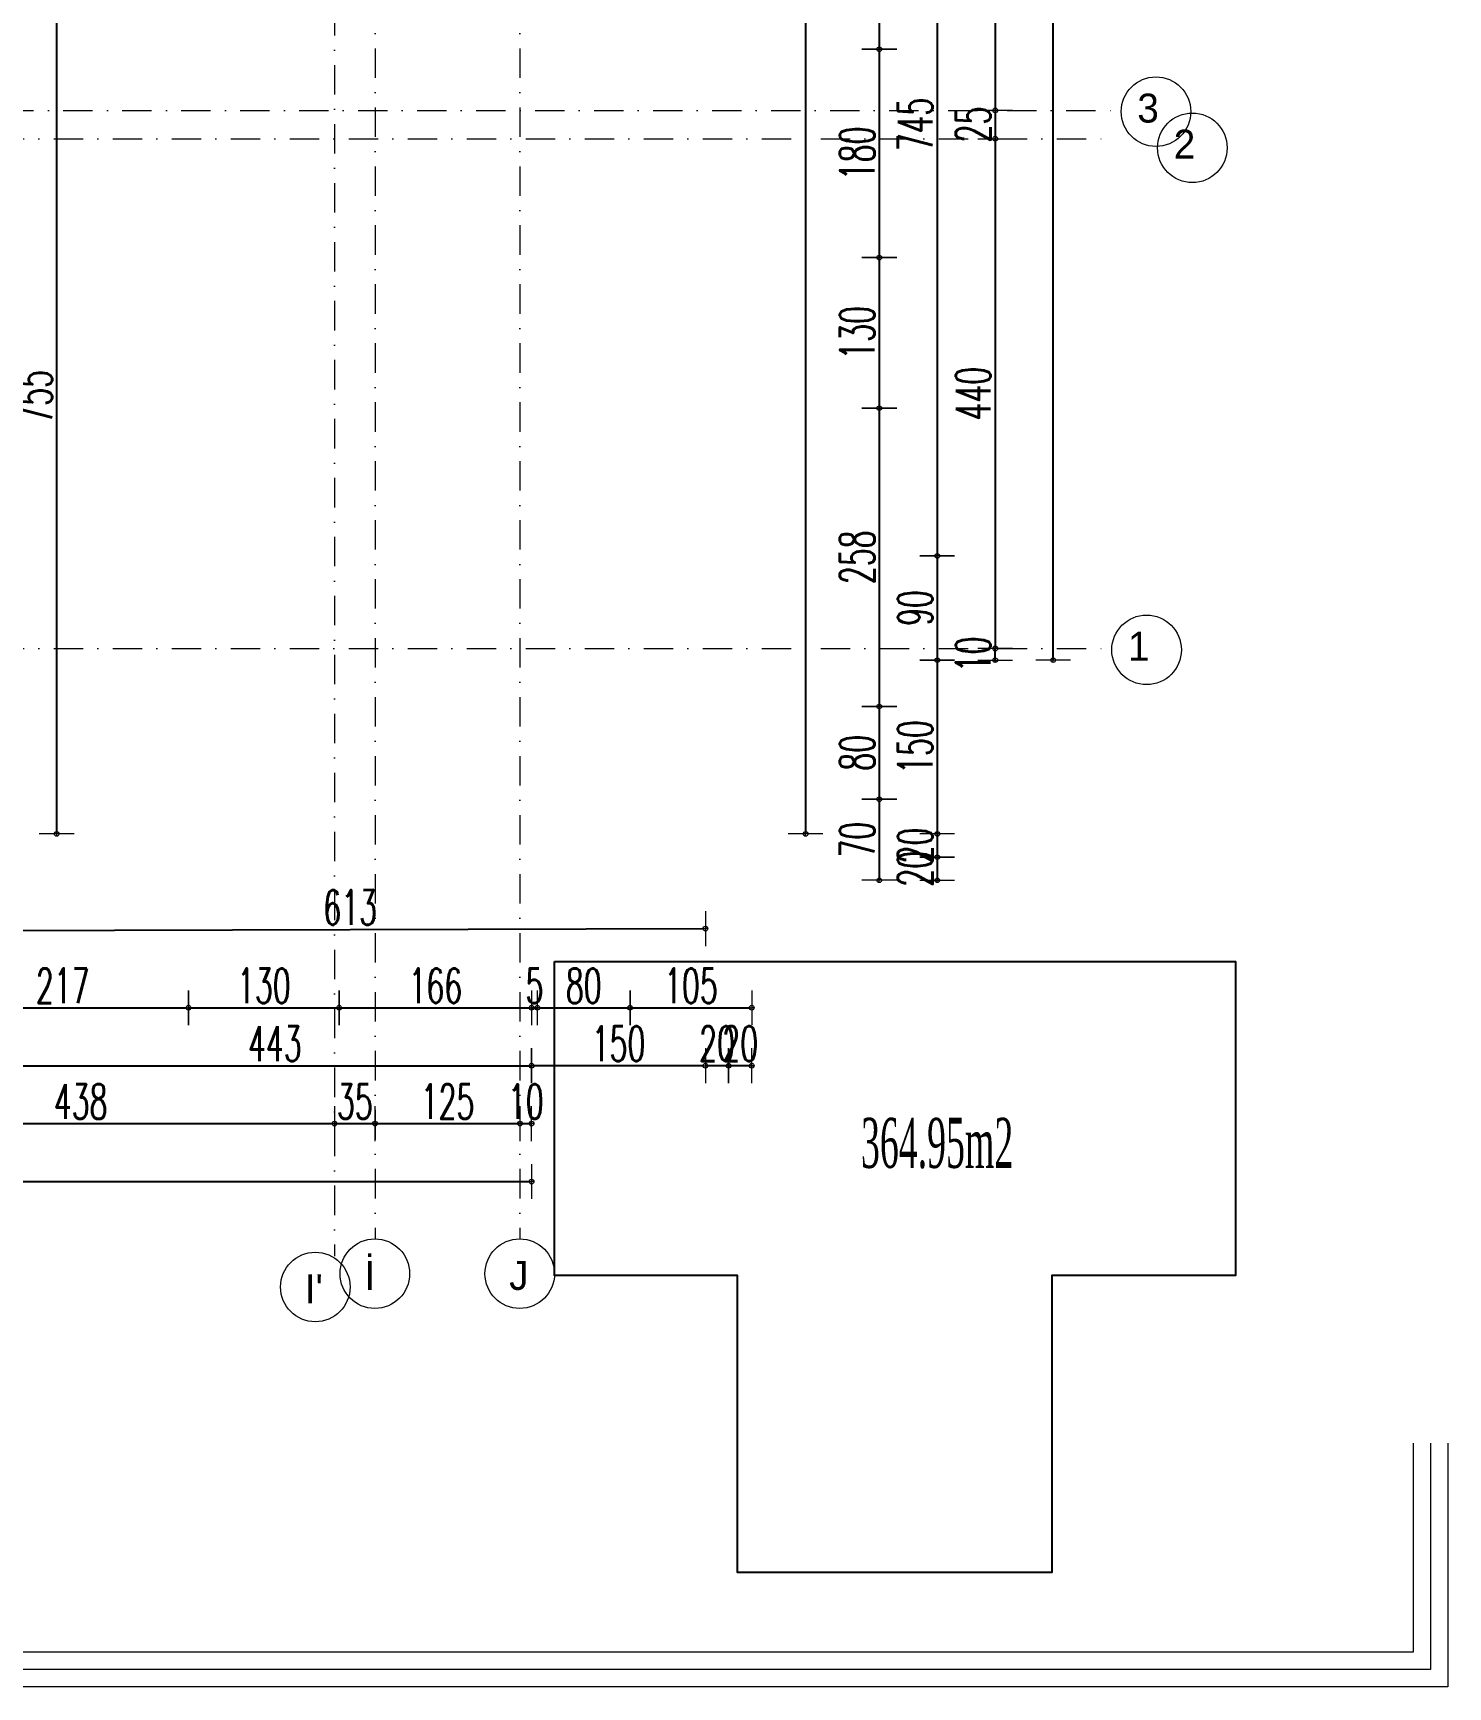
# Model space of a CAD drawing. Header units: millimetres. Extents: x -16104 to 67872, y -88009 to 12107.
# Drawn here: x 30625 to 31845, y -8330 to -6903 of the extents above; entities that cross this region are included whole.
import ezdxf

# ---------------------------------------------------------------- set-up
doc = ezdxf.new("R2010")
doc.units = ezdxf.units.MM
doc.linetypes.add('ACAD_ISO07W100', pattern=[3, 0, -3])
doc.linetypes.add('DASHDOTX2', pattern=[50.8, 25.4, -12.7, 0, -12.7])
doc.layers.get('0').update_dxf_attribs({"color": 241})
for name, color, linetype, lineweight in [('0.3', 114, 'Continuous', 5), ('AKS', 1, 'ACAD_ISO07W100', 5), ('akslar', 144, 'Continuous', 20), ('c05', 32, 'Continuous', 13), ('duvar', 123, 'Continuous', 25), ('OLCU', 54, 'Continuous', 13)]:
    doc.layers.add(name, color=color, linetype=linetype, lineweight=lineweight)
doc.styles.add('DIM', font='Txttw.shx', dxfattribs={"width": 0.6})
doc.styles.add('OLCUIC', font='ROMANS.SHX', dxfattribs={"width": 0.5})
doc.dimstyles.new('50', dxfattribs={"dimscale": 0, "dimtxt": 30, "dimasz": 1, "dimexe": 0, "dimexo": 2, "dimgap": 4, "dimtad": 1, "dimdec": 0, "dimzin": 0, "dimdsep": 46, "dimtxsty": 'DIM', "dimblk1": 'DOT', "dimblk2": 'DOT', "dimsah": 1, "dimcen": 1.5, "dimdle": 3, "dimse1": 1, "dimse2": 1, "dimclrd": 256, "dimclre": 9, "dimclrt": 256, "dimadec": 0, "dimazin": 0, "dimtfac": 0.24, "dimtdec": 0, "dimtix": 1, "dimtmove": 2, "dimatfit": 3, "dimldrblk": 'DOT', "dimfxl": 0, "dimtolj": 1, "dimtzin": 15, "dimarcsym": 0})

# ---------------------------------------------------------------- blocks, each defined once
blk = doc.blocks.new('DOT')
for p, q in [((0, 15), (0, -15)), ((-2, 0), (0, 0)), ((2, 0), (0, 0))]:
    blk.add_line(p, q)
blk.add_circle((0, 0), 2)
blk = doc.blocks.new('*D7788')
at = {"layer": 'Defpoints', "color": 0, "transparency": 16777216}
for p in [(30541.9, -7694.1), (30758.9, -7694.1), (30758.9, -7744.1)]:
    blk.add_point(p, dxfattribs=at)
at = {"layer": 'OLCU', "lineweight": -2, "transparency": 16777216}
blk.add_line((30542.9, -7744.1), (30757.9, -7744.1), dxfattribs=at)
at = {"layer": 'OLCU', "lineweight": -2, "transparency": 16777216, "rotation": 180}
blk.add_blockref('DOT', (30541.9, -7744.1), dxfattribs=at)
at = {"layer": 'OLCU', "lineweight": -2, "transparency": 16777216}
blk.add_blockref('DOT', (30758.9, -7744.1), dxfattribs=at)
at = {"layer": 'OLCU', "transparency": 16777216, "insert": (30650.4, -7725.1), "char_height": 30, "attachment_point": 5, "style": 'DIM'}
blk.add_mtext('\\A1;217', dxfattribs=at)
blk = doc.blocks.new('*D7789')
at = {"layer": 'Defpoints', "color": 0, "transparency": 16777216}
for p in [(30758.9, -7694.1), (30888.9, -7694.1), (30888.9, -7744.1)]:
    blk.add_point(p, dxfattribs=at)
at = {"layer": 'OLCU', "lineweight": -2, "transparency": 16777216}
blk.add_line((30759.9, -7744.1), (30887.9, -7744.1), dxfattribs=at)
at = {"layer": 'OLCU', "lineweight": -2, "transparency": 16777216, "rotation": 180}
blk.add_blockref('DOT', (30758.9, -7744.1), dxfattribs=at)
at = {"layer": 'OLCU', "lineweight": -2, "transparency": 16777216}
blk.add_blockref('DOT', (30888.9, -7744.1), dxfattribs=at)
at = {"layer": 'OLCU', "transparency": 16777216, "insert": (30823.9, -7725.1), "char_height": 30, "attachment_point": 5, "style": 'DIM'}
blk.add_mtext('\\A1;130', dxfattribs=at)
blk = doc.blocks.new('*D7790')
at = {"layer": 'Defpoints', "color": 0, "transparency": 16777216}
for p in [(30888.9, -7694.1), (31054.9, -7694.1), (31054.9, -7744.1)]:
    blk.add_point(p, dxfattribs=at)
at = {"layer": 'OLCU', "lineweight": -2, "transparency": 16777216}
blk.add_line((30889.9, -7744.1), (31053.9, -7744.1), dxfattribs=at)
at = {"layer": 'OLCU', "lineweight": -2, "transparency": 16777216, "rotation": 180}
blk.add_blockref('DOT', (30888.9, -7744.1), dxfattribs=at)
at = {"layer": 'OLCU', "lineweight": -2, "transparency": 16777216}
blk.add_blockref('DOT', (31054.9, -7744.1), dxfattribs=at)
at = {"layer": 'OLCU', "transparency": 16777216, "insert": (30971.9, -7725.1), "char_height": 30, "attachment_point": 5, "style": 'DIM'}
blk.add_mtext('\\A1;166', dxfattribs=at)
blk = doc.blocks.new('*D7796')
at = {"layer": 'Defpoints', "color": 0, "transparency": 16777216}
for p in [(30919.9, -7844.1), (31044.9, -7844.1), (31044.9, -7844.1)]:
    blk.add_point(p, dxfattribs=at)
at = {"layer": 'OLCU', "lineweight": -2, "transparency": 16777216}
blk.add_line((30920.9, -7844.1), (31043.9, -7844.1), dxfattribs=at)
at = {"layer": 'OLCU', "lineweight": -2, "transparency": 16777216, "rotation": 180}
blk.add_blockref('DOT', (30919.9, -7844.1), dxfattribs=at)
at = {"layer": 'OLCU', "lineweight": -2, "transparency": 16777216}
blk.add_blockref('DOT', (31044.9, -7844.1), dxfattribs=at)
at = {"layer": 'OLCU', "transparency": 16777216, "insert": (30982.4, -7825.1), "char_height": 30, "attachment_point": 5, "style": 'DIM'}
blk.add_mtext('\\A1;125', dxfattribs=at)
blk = doc.blocks.new('*D7797')
at = {"layer": 'Defpoints', "color": 0, "transparency": 16777216}
for p in [(31044.9, -7794.1), (31054.9, -7794.1), (31054.9, -7844.1)]:
    blk.add_point(p, dxfattribs=at)
at = {"layer": 'OLCU', "lineweight": -2, "transparency": 16777216}
for p, q in [((31043.9, -7844.1), (31042.9, -7844.1)), ((31044.9, -7844.1), (31054.9, -7844.1)), ((31055.9, -7844.1), (31056.9, -7844.1))]:
    blk.add_line(p, q, dxfattribs=at)
blk.add_blockref('DOT', (31044.9, -7844.1), dxfattribs=at)
at = {"layer": 'OLCU', "lineweight": -2, "transparency": 16777216, "rotation": 180}
blk.add_blockref('DOT', (31054.9, -7844.1), dxfattribs=at)
at = {"layer": 'OLCU', "transparency": 16777216, "insert": (31049.9, -7825.1), "char_height": 30, "attachment_point": 5, "style": 'DIM'}
blk.add_mtext('\\A1;10', dxfattribs=at)
blk = doc.blocks.new('*D7798')
at = {"layer": 'Defpoints', "color": 0, "transparency": 16777216}
for p in [(29004.9, -7859.1), (31054.9, -7859.1), (31054.9, -7894.1)]:
    blk.add_point(p, dxfattribs=at)
at = {"layer": 'OLCU', "lineweight": -2, "transparency": 16777216}
blk.add_line((29005.9, -7894.1), (31053.9, -7894.1), dxfattribs=at)
at = {"layer": 'OLCU', "lineweight": -2, "transparency": 16777216, "rotation": 180}
blk.add_blockref('DOT', (29004.9, -7894.1), dxfattribs=at)
at = {"layer": 'OLCU', "lineweight": -2, "transparency": 16777216}
blk.add_blockref('DOT', (31054.9, -7894.1), dxfattribs=at)
at = {"layer": 'OLCU', "transparency": 16777216, "insert": (30029.9, -7875.1), "char_height": 30, "attachment_point": 5, "style": 'DIM'}
blk.add_mtext('\\A1;2050', dxfattribs=at)
blk = doc.blocks.new('*D7807')
at = {"layer": 'Defpoints', "color": 0, "transparency": 16777216}
for p in [(31304.9, -6786.8), (31304.9, -6916.8), (31354.9, -6916.8)]:
    blk.add_point(p, dxfattribs=at)
at = {"layer": 'OLCU', "lineweight": -2, "transparency": 16777216}
blk.add_line((31354.9, -6787.8), (31354.9, -6915.8), dxfattribs=at)
for p, rotation in [((31354.9, -6786.8), 90), ((31354.9, -6916.8), 270)]:
    blk.add_blockref('DOT', p, dxfattribs=dict(at, rotation=rotation))
at = {"layer": 'OLCU', "transparency": 16777216, "insert": (31335.9, -6851.8), "char_height": 30, "attachment_point": 5, "rotation": 90, "style": 'DIM'}
blk.add_mtext('\\A1;130', dxfattribs=at)
blk = doc.blocks.new('*D7808')
at = {"layer": 'Defpoints', "color": 0, "transparency": 16777216}
for p in [(31304.9, -6916.8), (31304.9, -7096.6), (31354.9, -7096.6)]:
    blk.add_point(p, dxfattribs=at)
at = {"layer": 'OLCU', "lineweight": -2, "transparency": 16777216}
blk.add_line((31354.9, -6917.8), (31354.9, -7095.6), dxfattribs=at)
for p, rotation in [((31354.9, -6916.8), 90), ((31354.9, -7096.6), 270)]:
    blk.add_blockref('DOT', p, dxfattribs=dict(at, rotation=rotation))
at = {"layer": 'OLCU', "transparency": 16777216, "insert": (31335.9, -7006.7), "char_height": 30, "attachment_point": 5, "rotation": 90, "style": 'DIM'}
blk.add_mtext('\\A1;180', dxfattribs=at)
blk = doc.blocks.new('*D7809')
at = {"layer": 'Defpoints', "color": 0, "transparency": 16777216}
for p in [(31304.9, -7096.6), (31304.9, -7226.6), (31354.9, -7226.6)]:
    blk.add_point(p, dxfattribs=at)
at = {"layer": 'OLCU', "lineweight": -2, "transparency": 16777216}
blk.add_line((31354.9, -7097.6), (31354.9, -7225.6), dxfattribs=at)
for p, rotation in [((31354.9, -7096.6), 90), ((31354.9, -7226.6), 270)]:
    blk.add_blockref('DOT', p, dxfattribs=dict(at, rotation=rotation))
at = {"layer": 'OLCU', "transparency": 16777216, "insert": (31335.9, -7161.6), "char_height": 30, "attachment_point": 5, "rotation": 90, "style": 'DIM'}
blk.add_mtext('\\A1;130', dxfattribs=at)
blk = doc.blocks.new('*D7810')
at = {"layer": 'Defpoints', "color": 0, "transparency": 16777216}
for p in [(31304.9, -7226.6), (31304.9, -7484.1), (31354.9, -7484.1)]:
    blk.add_point(p, dxfattribs=at)
at = {"layer": 'OLCU', "lineweight": -2, "transparency": 16777216}
blk.add_line((31354.9, -7227.6), (31354.9, -7483.1), dxfattribs=at)
for p, rotation in [((31354.9, -7226.6), 90), ((31354.9, -7484.1), 270)]:
    blk.add_blockref('DOT', p, dxfattribs=dict(at, rotation=rotation))
at = {"layer": 'OLCU', "transparency": 16777216, "insert": (31335.9, -7355.3), "char_height": 30, "attachment_point": 5, "rotation": 90, "style": 'DIM'}
blk.add_mtext('\\A1;258', dxfattribs=at)
blk = doc.blocks.new('*D7811')
at = {"layer": 'Defpoints', "color": 0, "transparency": 16777216}
for p in [(31369.9, -6609.6), (31404.9, -7354.1), (31404.9, -7354.1)]:
    blk.add_point(p, dxfattribs=at)
at = {"layer": 'OLCU', "lineweight": -2, "transparency": 16777216}
blk.add_line((31404.9, -6610.6), (31404.9, -7353.1), dxfattribs=at)
for p, rotation in [((31404.9, -6609.6), 90), ((31404.9, -7354.1), 270)]:
    blk.add_blockref('DOT', p, dxfattribs=dict(at, rotation=rotation))
at = {"layer": 'OLCU', "transparency": 16777216, "insert": (31385.9, -6981.8), "char_height": 30, "attachment_point": 5, "rotation": 90, "style": 'DIM'}
blk.add_mtext('\\A1;745', dxfattribs=at)
blk = doc.blocks.new('*D7813')
at = {"layer": 'Defpoints', "color": 0, "transparency": 16777216}
for p in [(31419.9, -7434), (31454.9, -7434), (31419.9, -7444.1)]:
    blk.add_point(p, dxfattribs=at)
at = {"layer": 'OLCU', "lineweight": -2, "transparency": 16777216}
for p, q in [((31454.9, -7433), (31454.9, -7432)), ((31454.9, -7444.1), (31454.9, -7434)), ((31454.9, -7445.1), (31454.9, -7446.1))]:
    blk.add_line(p, q, dxfattribs=at)
for p, rotation in [((31454.9, -7434), 270), ((31454.9, -7444.1), 90)]:
    blk.add_blockref('DOT', p, dxfattribs=dict(at, rotation=rotation))
at = {"layer": 'OLCU', "transparency": 16777216, "insert": (31435.9, -7439.1), "char_height": 30, "attachment_point": 5, "rotation": 90, "style": 'DIM'}
blk.add_mtext('\\A1;10', dxfattribs=at)
blk = doc.blocks.new('*D7814')
at = {"layer": 'Defpoints', "color": 0, "transparency": 16777216}
for p in [(31469.9, -5634.6), (31504.9, -5634.6), (31469.9, -7444.1)]:
    blk.add_point(p, dxfattribs=at)
at = {"layer": 'OLCU', "lineweight": -2, "transparency": 16777216}
blk.add_line((31504.9, -7443.1), (31504.9, -5635.6), dxfattribs=at)
for p, rotation in [((31504.9, -5634.6), 90), ((31504.9, -7444.1), 270)]:
    blk.add_blockref('DOT', p, dxfattribs=dict(at, rotation=rotation))
at = {"layer": 'OLCU', "transparency": 16777216, "insert": (31485.9, -6539.3), "char_height": 30, "attachment_point": 5, "rotation": 90, "style": 'DIM'}
blk.add_mtext('\\A1;1810', dxfattribs=at)
blk = doc.blocks.new('*D7846')
at = {"layer": 'Defpoints', "color": 0, "transparency": 16777216}
for p in [(31054.9, -7694.1), (31059.9, -7694.1), (31059.9, -7744.1)]:
    blk.add_point(p, dxfattribs=at)
at = {"layer": 'OLCU', "lineweight": -2, "transparency": 16777216}
for p, q in [((31053.9, -7744.1), (31052.9, -7744.1)), ((31054.9, -7744.1), (31059.9, -7744.1)), ((31060.9, -7744.1), (31061.9, -7744.1))]:
    blk.add_line(p, q, dxfattribs=at)
blk.add_blockref('DOT', (31054.9, -7744.1), dxfattribs=at)
at = {"layer": 'OLCU', "lineweight": -2, "transparency": 16777216, "rotation": 180}
blk.add_blockref('DOT', (31059.9, -7744.1), dxfattribs=at)
at = {"layer": 'OLCU', "transparency": 16777216, "insert": (31057.4, -7725.1), "char_height": 30, "attachment_point": 5, "style": 'DIM'}
blk.add_mtext('\\A1;5', dxfattribs=at)
blk = doc.blocks.new('*D7847')
at = {"layer": 'Defpoints', "color": 0, "transparency": 16777216}
for p in [(31059.9, -7694.1), (31139.9, -7694.1), (31139.9, -7744.1)]:
    blk.add_point(p, dxfattribs=at)
at = {"layer": 'OLCU', "lineweight": -2, "transparency": 16777216}
blk.add_line((31060.9, -7744.1), (31138.9, -7744.1), dxfattribs=at)
at = {"layer": 'OLCU', "lineweight": -2, "transparency": 16777216, "rotation": 180}
blk.add_blockref('DOT', (31059.9, -7744.1), dxfattribs=at)
at = {"layer": 'OLCU', "lineweight": -2, "transparency": 16777216}
blk.add_blockref('DOT', (31139.9, -7744.1), dxfattribs=at)
at = {"layer": 'OLCU', "transparency": 16777216, "insert": (31099.9, -7725.1), "char_height": 30, "attachment_point": 5, "style": 'DIM'}
blk.add_mtext('\\A1;80', dxfattribs=at)
blk = doc.blocks.new('*D7848')
at = {"layer": 'Defpoints', "color": 0, "transparency": 16777216}
for p in [(31139.9, -7694.1), (31244.9, -7694.1), (31244.9, -7744.1)]:
    blk.add_point(p, dxfattribs=at)
at = {"layer": 'OLCU', "lineweight": -2, "transparency": 16777216}
blk.add_line((31140.9, -7744.1), (31243.9, -7744.1), dxfattribs=at)
at = {"layer": 'OLCU', "lineweight": -2, "transparency": 16777216, "rotation": 180}
blk.add_blockref('DOT', (31139.9, -7744.1), dxfattribs=at)
at = {"layer": 'OLCU', "lineweight": -2, "transparency": 16777216}
blk.add_blockref('DOT', (31244.9, -7744.1), dxfattribs=at)
at = {"layer": 'OLCU', "transparency": 16777216, "insert": (31192.4, -7725.1), "char_height": 30, "attachment_point": 5, "style": 'DIM'}
blk.add_mtext('\\A1;105', dxfattribs=at)
blk = doc.blocks.new('*D7855')
at = {"layer": 'Defpoints', "color": 0, "transparency": 16777216}
for p in [(31224.9, -7694.1), (31244.9, -7694.1), (31224.9, -7794.1)]:
    blk.add_point(p, dxfattribs=at)
at = {"layer": 'OLCU', "lineweight": -2, "transparency": 16777216}
for p, q in [((31223.9, -7794.1), (31222.9, -7794.1)), ((31244.9, -7794.1), (31224.9, -7794.1)), ((31245.9, -7794.1), (31246.9, -7794.1))]:
    blk.add_line(p, q, dxfattribs=at)
blk.add_blockref('DOT', (31224.9, -7794.1), dxfattribs=at)
at = {"layer": 'OLCU', "lineweight": -2, "transparency": 16777216, "rotation": 180}
blk.add_blockref('DOT', (31244.9, -7794.1), dxfattribs=at)
at = {"layer": 'OLCU', "transparency": 16777216, "insert": (31234.9, -7775.1), "char_height": 30, "attachment_point": 5, "style": 'DIM'}
blk.add_mtext('\\A1;20', dxfattribs=at)
blk = doc.blocks.new('*D7856')
at = {"layer": 'Defpoints', "color": 0, "transparency": 16777216}
for p in [(31054.9, -7694.1), (31204.9, -7694.1), (31054.9, -7794.1)]:
    blk.add_point(p, dxfattribs=at)
at = {"layer": 'OLCU', "lineweight": -2, "transparency": 16777216}
blk.add_line((31203.9, -7794.1), (31055.9, -7794.1), dxfattribs=at)
at = {"layer": 'OLCU', "lineweight": -2, "transparency": 16777216, "rotation": 180}
blk.add_blockref('DOT', (31054.9, -7794.1), dxfattribs=at)
at = {"layer": 'OLCU', "lineweight": -2, "transparency": 16777216}
blk.add_blockref('DOT', (31204.9, -7794.1), dxfattribs=at)
at = {"layer": 'OLCU', "transparency": 16777216, "insert": (31129.9, -7775.1), "char_height": 30, "attachment_point": 5, "style": 'DIM'}
blk.add_mtext('\\A1;150', dxfattribs=at)
blk = doc.blocks.new('*D7857')
at = {"layer": 'Defpoints', "color": 0, "transparency": 16777216}
for p in [(30611.9, -7794.1), (31054.9, -7794.1), (31054.9, -7794.1)]:
    blk.add_point(p, dxfattribs=at)
at = {"layer": 'OLCU', "lineweight": -2, "transparency": 16777216}
blk.add_line((30612.9, -7794.1), (31053.9, -7794.1), dxfattribs=at)
at = {"layer": 'OLCU', "lineweight": -2, "transparency": 16777216, "rotation": 180}
blk.add_blockref('DOT', (30611.9, -7794.1), dxfattribs=at)
at = {"layer": 'OLCU', "lineweight": -2, "transparency": 16777216}
blk.add_blockref('DOT', (31054.9, -7794.1), dxfattribs=at)
at = {"layer": 'OLCU', "transparency": 16777216, "insert": (30833.4, -7775.1), "char_height": 30, "attachment_point": 5, "style": 'DIM'}
blk.add_mtext('\\A1;443', dxfattribs=at)
blk = doc.blocks.new('*D7866')
at = {"layer": 'Defpoints', "color": 0, "transparency": 16777216}
for p in [(31304.9, -7354.1), (31306.3, -7444.1), (31404.9, -7444.1)]:
    blk.add_point(p, dxfattribs=at)
at = {"layer": 'OLCU', "lineweight": -2, "transparency": 16777216}
blk.add_line((31404.9, -7355.1), (31404.9, -7443.1), dxfattribs=at)
for p, rotation in [((31404.9, -7354.1), 90), ((31404.9, -7444.1), 270)]:
    blk.add_blockref('DOT', p, dxfattribs=dict(at, rotation=rotation))
at = {"layer": 'OLCU', "transparency": 16777216, "insert": (31385.9, -7399.1), "char_height": 30, "attachment_point": 5, "rotation": 90, "style": 'DIM'}
blk.add_mtext('\\A1;90', dxfattribs=at)
blk = doc.blocks.new('*D7867')
at = {"layer": 'Defpoints', "color": 0, "transparency": 16777216}
for p in [(31304.9, -7614.1), (31304.9, -7634.1), (31404.9, -7634.1)]:
    blk.add_point(p, dxfattribs=at)
at = {"layer": 'OLCU', "lineweight": -2, "transparency": 16777216}
for p, q in [((31404.9, -7613.1), (31404.9, -7612.1)), ((31404.9, -7614.1), (31404.9, -7634.1)), ((31404.9, -7635.1), (31404.9, -7636.1))]:
    blk.add_line(p, q, dxfattribs=at)
for p, rotation in [((31404.9, -7614.1), 270), ((31404.9, -7634.1), 90)]:
    blk.add_blockref('DOT', p, dxfattribs=dict(at, rotation=rotation))
at = {"layer": 'OLCU', "transparency": 16777216, "insert": (31385.9, -7624.1), "char_height": 30, "attachment_point": 5, "rotation": 90, "style": 'DIM'}
blk.add_mtext('\\A1;20', dxfattribs=at)
blk = doc.blocks.new('*D7868')
at = {"layer": 'Defpoints', "color": 0, "transparency": 16777216}
for p in [(31304.9, -7564.1), (31304.9, -7634.1), (31354.9, -7634.1)]:
    blk.add_point(p, dxfattribs=at)
at = {"layer": 'OLCU', "lineweight": -2, "transparency": 16777216}
blk.add_line((31354.9, -7565.1), (31354.9, -7633.1), dxfattribs=at)
for p, rotation in [((31354.9, -7564.1), 90), ((31354.9, -7634.1), 270)]:
    blk.add_blockref('DOT', p, dxfattribs=dict(at, rotation=rotation))
at = {"layer": 'OLCU', "transparency": 16777216, "insert": (31335.9, -7599.1), "char_height": 30, "attachment_point": 5, "rotation": 90, "style": 'DIM'}
blk.add_mtext('\\A1;70', dxfattribs=at)
blk = doc.blocks.new('*D7869')
at = {"layer": 'Defpoints', "color": 0, "transparency": 16777216}
for p in [(31304.9, -7484.1), (31304.9, -7564.1), (31354.9, -7564.1)]:
    blk.add_point(p, dxfattribs=at)
at = {"layer": 'OLCU', "lineweight": -2, "transparency": 16777216}
blk.add_line((31354.9, -7485.1), (31354.9, -7563.1), dxfattribs=at)
for p, rotation in [((31354.9, -7484.1), 90), ((31354.9, -7564.1), 270)]:
    blk.add_blockref('DOT', p, dxfattribs=dict(at, rotation=rotation))
at = {"layer": 'OLCU', "transparency": 16777216, "insert": (31335.9, -7524.1), "char_height": 30, "attachment_point": 5, "rotation": 90, "style": 'DIM'}
blk.add_mtext('\\A1;80', dxfattribs=at)
blk = doc.blocks.new('*D7902')
at = {"layer": 'Defpoints', "color": 0, "transparency": 16777216}
for p in [(30446.9, -7844.1), (30884.9, -7844.1), (30884.9, -7844.1)]:
    blk.add_point(p, dxfattribs=at)
at = {"layer": 'OLCU', "lineweight": -2, "transparency": 16777216}
blk.add_line((30447.9, -7844.1), (30883.9, -7844.1), dxfattribs=at)
at = {"layer": 'OLCU', "lineweight": -2, "transparency": 16777216, "rotation": 180}
blk.add_blockref('DOT', (30446.9, -7844.1), dxfattribs=at)
at = {"layer": 'OLCU', "lineweight": -2, "transparency": 16777216}
blk.add_blockref('DOT', (30884.9, -7844.1), dxfattribs=at)
at = {"layer": 'OLCU', "transparency": 16777216, "insert": (30665.9, -7825.1), "char_height": 30, "attachment_point": 5, "style": 'DIM'}
blk.add_mtext('\\A1;438', dxfattribs=at)
blk = doc.blocks.new('*D7903')
at = {"layer": 'Defpoints', "color": 0, "transparency": 16777216}
for p in [(30919.9, -7844.1), (31044.9, -7844.1), (31044.9, -7844.1)]:
    blk.add_point(p, dxfattribs=at)
at = {"layer": 'OLCU', "lineweight": -2, "transparency": 16777216}
blk.add_line((30920.9, -7844.1), (31043.9, -7844.1), dxfattribs=at)
at = {"layer": 'OLCU', "lineweight": -2, "transparency": 16777216, "rotation": 180}
blk.add_blockref('DOT', (30919.9, -7844.1), dxfattribs=at)
at = {"layer": 'OLCU', "lineweight": -2, "transparency": 16777216}
blk.add_blockref('DOT', (31044.9, -7844.1), dxfattribs=at)
at = {"layer": 'OLCU', "transparency": 16777216, "insert": (30982.4, -7825.1), "char_height": 30, "attachment_point": 5, "style": 'DIM'}
blk.add_mtext('\\A1;125', dxfattribs=at)
blk = doc.blocks.new('*D7909')
at = {"layer": 'Defpoints', "color": 0, "transparency": 16777216}
for p in [(31454.9, -6559.6), (31454.9, -6969.6), (31454.9, -6969.6)]:
    blk.add_point(p, dxfattribs=at)
at = {"layer": 'OLCU', "lineweight": -2, "transparency": 16777216}
blk.add_line((31454.9, -6560.6), (31454.9, -6968.6), dxfattribs=at)
for p, rotation in [((31454.9, -6559.6), 90), ((31454.9, -6969.6), 270)]:
    blk.add_blockref('DOT', p, dxfattribs=dict(at, rotation=rotation))
at = {"layer": 'OLCU', "transparency": 16777216, "insert": (31435.9, -6764.6), "char_height": 30, "attachment_point": 5, "rotation": 90, "style": 'DIM'}
blk.add_mtext('\\A1;400', dxfattribs=at)
blk = doc.blocks.new('*D7910')
at = {"layer": 'Defpoints', "color": 0, "transparency": 16777216}
for p in [(31454.9, -6969.6), (31454.9, -6994.1), (31454.9, -6994.1)]:
    blk.add_point(p, dxfattribs=at)
at = {"layer": 'OLCU', "lineweight": -2, "transparency": 16777216}
for p, q in [((31454.9, -6968.6), (31454.9, -6967.6)), ((31454.9, -6969.6), (31454.9, -6994.1)), ((31454.9, -6995.1), (31454.9, -6996.1))]:
    blk.add_line(p, q, dxfattribs=at)
for p, rotation in [((31454.9, -6969.6), 270), ((31454.9, -6994.1), 90)]:
    blk.add_blockref('DOT', p, dxfattribs=dict(at, rotation=rotation))
at = {"layer": 'OLCU', "transparency": 16777216, "insert": (31435.9, -6981.8), "char_height": 30, "attachment_point": 5, "rotation": 90, "style": 'DIM'}
blk.add_mtext('\\A1;25', dxfattribs=at)
blk = doc.blocks.new('*D7911')
at = {"layer": 'Defpoints', "color": 0, "transparency": 16777216}
for p in [(31454.9, -6994.1), (31454.9, -7434.1), (31454.9, -7434.1)]:
    blk.add_point(p, dxfattribs=at)
at = {"layer": 'OLCU', "lineweight": -2, "transparency": 16777216}
blk.add_line((31454.9, -6995.1), (31454.9, -7433.1), dxfattribs=at)
for p, rotation in [((31454.9, -6994.1), 90), ((31454.9, -7434.1), 270)]:
    blk.add_blockref('DOT', p, dxfattribs=dict(at, rotation=rotation))
at = {"layer": 'OLCU', "transparency": 16777216, "insert": (31435.9, -7214.1), "char_height": 30, "attachment_point": 5, "rotation": 90, "style": 'DIM'}
blk.add_mtext('\\A1;440', dxfattribs=at)
blk = doc.blocks.new('*D7925')
at = {"layer": 'Defpoints', "color": 0, "transparency": 16777216}
for p in [(31291.3, -5484.6), (31291.3, -7594.1), (31291.3, -7594.1)]:
    blk.add_point(p, dxfattribs=at)
at = {"layer": 'OLCU', "lineweight": -2, "transparency": 16777216}
blk.add_line((31291.3, -5485.6), (31291.3, -7593.1), dxfattribs=at)
for p, rotation in [((31291.3, -5484.6), 90), ((31291.3, -7594.1), 270)]:
    blk.add_blockref('DOT', p, dxfattribs=dict(at, rotation=rotation))
at = {"layer": 'OLCU', "transparency": 16777216, "insert": (31272.3, -6539.3), "char_height": 30, "attachment_point": 5, "rotation": 90, "style": 'DIM'}
blk.add_mtext('\\A1;2110', dxfattribs=at)
blk = doc.blocks.new('*D7933')
at = {"layer": 'Defpoints', "color": 0, "transparency": 16777216}
for p in [(31204.9, -7694.1), (31224.9, -7694.1), (31204.9, -7794.1)]:
    blk.add_point(p, dxfattribs=at)
at = {"layer": 'OLCU', "lineweight": -2, "transparency": 16777216}
for p, q in [((31203.9, -7794.1), (31202.9, -7794.1)), ((31224.9, -7794.1), (31204.9, -7794.1)), ((31225.9, -7794.1), (31226.9, -7794.1))]:
    blk.add_line(p, q, dxfattribs=at)
blk.add_blockref('DOT', (31204.9, -7794.1), dxfattribs=at)
at = {"layer": 'OLCU', "lineweight": -2, "transparency": 16777216, "rotation": 180}
blk.add_blockref('DOT', (31224.9, -7794.1), dxfattribs=at)
at = {"layer": 'OLCU', "transparency": 16777216, "insert": (31214.9, -7775.1), "char_height": 30, "attachment_point": 5, "style": 'DIM'}
blk.add_mtext('\\A1;20', dxfattribs=at)
blk = doc.blocks.new('*D7934')
at = {"layer": 'Defpoints', "color": 0, "transparency": 16777216}
for p in [(31304.9, -7594.1), (31304.9, -7614.1), (31404.9, -7614.1)]:
    blk.add_point(p, dxfattribs=at)
at = {"layer": 'OLCU', "lineweight": -2, "transparency": 16777216}
for p, q in [((31404.9, -7593.1), (31404.9, -7592.1)), ((31404.9, -7594.1), (31404.9, -7614.1)), ((31404.9, -7615.1), (31404.9, -7616.1))]:
    blk.add_line(p, q, dxfattribs=at)
for p, rotation in [((31404.9, -7594.1), 270), ((31404.9, -7614.1), 90)]:
    blk.add_blockref('DOT', p, dxfattribs=dict(at, rotation=rotation))
at = {"layer": 'OLCU', "transparency": 16777216, "insert": (31385.9, -7604.1), "char_height": 30, "attachment_point": 5, "rotation": 90, "style": 'DIM'}
blk.add_mtext('\\A1;20', dxfattribs=at)
blk = doc.blocks.new('*D7935')
at = {"layer": 'Defpoints', "color": 0, "transparency": 16777216}
for p in [(31404.9, -7444.1), (31404.9, -7594.1), (31404.9, -7594.1)]:
    blk.add_point(p, dxfattribs=at)
at = {"layer": 'OLCU', "lineweight": -2, "transparency": 16777216}
blk.add_line((31404.9, -7445.1), (31404.9, -7593.1), dxfattribs=at)
for p, rotation in [((31404.9, -7444.1), 90), ((31404.9, -7594.1), 270)]:
    blk.add_blockref('DOT', p, dxfattribs=dict(at, rotation=rotation))
at = {"layer": 'OLCU', "transparency": 16777216, "insert": (31385.9, -7519.1), "char_height": 30, "attachment_point": 5, "rotation": 90, "style": 'DIM'}
blk.add_mtext('\\A1;150', dxfattribs=at)
blk = doc.blocks.new('*D7657')
at = {"layer": 'Defpoints', "color": 0, "transparency": 16777216}
for p in [(30591.9, -7677.3), (31204.9, -7675.8), (31204.9, -7675.8)]:
    blk.add_point(p, dxfattribs=at)
at = {"layer": 'OLCU', "lineweight": -2, "transparency": 16777216}
blk.add_line((30592.9, -7677.3), (31203.9, -7675.8), dxfattribs=at)
for p, rotation in [((30591.9, -7677.3), 180.1399202823376), ((31204.9, -7675.8), 0.1399202823375777)]:
    blk.add_blockref('DOT', p, dxfattribs=dict(at, rotation=rotation))
at = {"layer": 'OLCU', "transparency": 16777216, "insert": (30898.4, -7657.5), "char_height": 30, "attachment_point": 5, "rotation": 0.1399, "style": 'DIM'}
blk.add_mtext('\\A1;613', dxfattribs=at)
blk = doc.blocks.new('*D7970')
at = {"layer": 'Defpoints', "color": 0, "transparency": 16777216}
for p in [(30571.9, -6839.6), (30645.2, -6839.6), (30571.9, -7594.1)]:
    blk.add_point(p, dxfattribs=at)
at = {"layer": 'OLCU', "lineweight": -2, "transparency": 16777216}
blk.add_line((30645.2, -7593.1), (30645.2, -6840.6), dxfattribs=at)
for p, rotation in [((30645.2, -6839.6), 90), ((30645.2, -7594.1), 270)]:
    blk.add_blockref('DOT', p, dxfattribs=dict(at, rotation=rotation))
at = {"layer": 'OLCU', "transparency": 16777216, "insert": (30626.2, -7216.8), "char_height": 30, "attachment_point": 5, "rotation": 90, "style": 'DIM'}
blk.add_mtext('\\A1;755', dxfattribs=at)
blk = doc.blocks.new('*D7653')
at = {"layer": 'Defpoints', "color": 0, "transparency": 16777216}
for p in [(30884.9, -7844.1), (30919.9, -7844.1), (30919.9, -7844.1)]:
    blk.add_point(p, dxfattribs=at)
at = {"layer": 'OLCU', "lineweight": -2, "transparency": 16777216}
for p, q in [((30883.9, -7844.1), (30882.9, -7844.1)), ((30884.9, -7844.1), (30919.9, -7844.1)), ((30920.9, -7844.1), (30921.9, -7844.1))]:
    blk.add_line(p, q, dxfattribs=at)
blk.add_blockref('DOT', (30884.9, -7844.1), dxfattribs=at)
at = {"layer": 'OLCU', "lineweight": -2, "transparency": 16777216, "rotation": 180}
blk.add_blockref('DOT', (30919.9, -7844.1), dxfattribs=at)
at = {"layer": 'OLCU', "transparency": 16777216, "insert": (30902.4, -7825.1), "char_height": 30, "attachment_point": 5, "style": 'DIM'}
blk.add_mtext('\\A1;35', dxfattribs=at)

msp = doc.modelspace()

# ---------------------------------------------------------------- linework, layer by layer
at = {"layer": 'AKS', "linetype": 'ByBlock'}
for centre in [(31593.6, -6970.7), (31625, -7001.9), (31585.5, -7435.2), (30919.7, -7973.6), (31044.7, -7973.6), (30868.3, -7985.1)]:
    msp.add_circle(centre, 30, dxfattribs=at)
at = {"layer": 'akslar', "linetype": 'DASHDOTX2'}
for p, q in [((30919.9, -5134.6), (30919.9, -7944.1)), ((31044.9, -5134.6), (31044.9, -7944.1)), ((30884.9, -5149), (30884.9, -7958.5)), ((28513, -6969.6), (31563, -6969.6)), ((28504.9, -6994.1), (31554.9, -6994.1)), ((28504.9, -7434.1), (31554.9, -7434.1))]:
    msp.add_line(p, q, dxfattribs=at)
at = {"layer": 'c05'}
for points in [[(31845.5, -8120), (31845.5, -8330.3), (28315.2, -8330.3), (28315.2, -4952.5), (31845.5, -4952.5), (31845.5, -6808.6)], [(31830.5, -8120), (31830.5, -8315.3), (28330.2, -8315.3), (28330.2, -4967.5), (31830.5, -4967.5), (31830.5, -6808.6)], [(31815.5, -8120), (31815.5, -8300.3), (28345.2, -8300.3), (28345.2, -4982.5), (31815.5, -4982.5), (31815.5, -6808.6)]]:
    msp.add_lwpolyline(points, dxfattribs=at)
at = {"layer": 'duvar'}
msp.add_lwpolyline([(31074.7, -7704.1), (31662.2, -7704.1), (31662.2, -7975.3), (31503.9, -7975.3), (31503.9, -8231.4), (31232.7, -8231.4), (31232.7, -7975.3), (31074.7, -7975.3), (31074.7, -7704.1)], dxfattribs=at)

# ---------------------------------------------------------------- texts
at = {"layer": '0.3', "ltscale": 0.7, "insert": (31404.8, -7883.2), "char_height": 43.2, "width": 524.278, "attachment_point": 8, "style": 'OLCUIC'}
msp.add_mtext('{\\fTimes New Roman|b0|i0|c162|p18;364.95m2}', dxfattribs=at)
at = {"layer": 'AKS', "char_height": 25, "width": 35.659, "attachment_point": 1}
for s, insert in [('3', (31577.5, -6955.1)), ('2', (31608.9, -6986.2)), ('1', (31569.4, -7419.6)), ('{\\fComic Sans MS|b0|i0|c162|p66;İ}', (30910.6, -7962.6)), ('J', (31035.6, -7962.6)), ("I'", (30859.2, -7974.1))]:
    msp.add_mtext(s, dxfattribs=dict(at, insert=insert))

# ---------------------------------------------------------------- dimensions: what is measured, and where the dimension line sits
at = {"layer": 'OLCU'}
for base, p1, p2, text, picture, middle in [((31291.3, -7594.1), (31291.3, -5484.6), (31291.3, -7594.1), '2110', '*D7925', (31272.3, -6539.3)), ((31504.9, -5634.6), (31469.9, -7444.1), (31469.9, -5634.6), '1810', '*D7814', (31485.9, -6539.3)), ((31454.9, -6969.6), (31454.9, -6559.6), (31454.9, -6969.6), '400', '*D7909', (31435.9, -6764.6))]:
    dim = msp.add_linear_dim(base=base, p1=p1, p2=p2, angle=90, text=text, dimstyle='50', override={"dimscale": 1}, dxfattribs=at)
    dim.commit()
    dim.dimension.update_dxf_attribs({"geometry": picture, "text_midpoint": middle})
for base, p1, p2, picture, middle in [((31404.927507, -7354.0601116), (31369.927507, -6609.5601116), (31404.927507, -7354.0601116), '*D7811', (31385.927507, -6981.8101116)), ((31354.9, -6916.8), (31304.9, -6786.8), (31304.9, -6916.8), '*D7807', (31335.9, -6851.8)), ((30645.2036156, -6839.5601116), (30571.927507, -7594.0601116), (30571.927507, -6839.5601116), '*D7970', (30626.2036156, -7216.8101116)), ((31354.9, -7096.6), (31304.9, -6916.8), (31304.9, -7096.6), '*D7808', (31335.9, -7006.7)), ((31454.927507, -6994.0601116), (31454.927507, -6969.5601116), (31454.927507, -6994.0601116), '*D7910', (31435.927507, -6981.8101116)), ((31454.9, -7434.1), (31454.9, -6994.1), (31454.9, -7434.1), '*D7911', (31435.9, -7214.1)), ((31354.9, -7226.6), (31304.9, -7096.6), (31304.9, -7226.6), '*D7809', (31335.9, -7161.6)), ((31354.927507, -7484.0601116), (31304.927507, -7226.5601116), (31304.927507, -7484.0601116), '*D7810', (31335.927507, -7355.3101116)), ((31404.9, -7444.1), (31304.9, -7354.1), (31306.3, -7444.1), '*D7866', (31385.9, -7399.1)), ((31454.9, -7434), (31419.9, -7444.1), (31419.9, -7434), '*D7813', (31435.9, -7439.1)), ((31404.9, -7594.1), (31404.9, -7444.1), (31404.9, -7594.1), '*D7935', (31385.9, -7519.1)), ((31354.9, -7564.1), (31304.9, -7484.1), (31304.9, -7564.1), '*D7869', (31335.9, -7524.1)), ((31354.9, -7634.1), (31304.9, -7564.1), (31304.9, -7634.1), '*D7868', (31335.9, -7599.1)), ((31404.9, -7614.1), (31304.9, -7594.1), (31304.9, -7614.1), '*D7934', (31385.9, -7604.1)), ((31404.9, -7634.1), (31304.9, -7614.1), (31304.9, -7634.1), '*D7867', (31385.9, -7624.1))]:
    dim = msp.add_linear_dim(base=base, p1=p1, p2=p2, angle=90, dimstyle='50', override={"dimscale": 1}, dxfattribs=at)
    dim.commit()
    dim.dimension.update_dxf_attribs({"geometry": picture, "text_midpoint": middle})
dim = msp.add_aligned_dim(p1=(30591.9, -7677.3), p2=(31204.9, -7675.8), distance=0, dimstyle='50', override={"dimscale": 1}, dxfattribs=at)
dim.commit()
dim.dimension.update_dxf_attribs({"geometry": '*D7657', "text_midpoint": (30898.4, -7657.5)})
for base, p1, p2, picture, middle in [((30758.9, -7744.1), (30541.9, -7694.1), (30758.9, -7694.1), '*D7788', (30650.4, -7725.1)), ((30888.9, -7744.1), (30758.9, -7694.1), (30888.9, -7694.1), '*D7789', (30823.9, -7725.1)), ((31054.9, -7744.1), (30888.9, -7694.1), (31054.9, -7694.1), '*D7790', (30971.9, -7725.1)), ((31059.9, -7744.1), (31054.9, -7694.1), (31059.9, -7694.1), '*D7846', (31057.4, -7725.1)), ((31054.9, -7794.1), (31204.9, -7694.1), (31054.9, -7694.1), '*D7856', (31129.9, -7775.1)), ((31139.9, -7744.1), (31059.9, -7694.1), (31139.9, -7694.1), '*D7847', (31099.9, -7725.1)), ((31244.9, -7744.1), (31139.9, -7694.1), (31244.9, -7694.1), '*D7848', (31192.4, -7725.1)), ((31204.9, -7794.1), (31224.9, -7694.1), (31204.9, -7694.1), '*D7933', (31214.9, -7775.1)), ((31224.9, -7794.1), (31244.9, -7694.1), (31224.9, -7694.1), '*D7855', (31234.9, -7775.1)), ((31054.9, -7794.1), (30611.9, -7794.1), (31054.9, -7794.1), '*D7857', (30833.4, -7775.1)), ((30884.9, -7844.1), (30446.9, -7844.1), (30884.9, -7844.1), '*D7902', (30665.9, -7825.1)), ((30919.9, -7844.1), (30884.9, -7844.1), (30919.9, -7844.1), '*D7653', (30902.4, -7825.1)), ((31044.9, -7844.1), (30919.9, -7844.1), (31044.9, -7844.1), '*D7796', (30982.4, -7825.1)), ((31044.9, -7844.1), (30919.9, -7844.1), (31044.9, -7844.1), '*D7903', (30982.4, -7825.1)), ((31054.9, -7844.1), (31044.9, -7794.1), (31054.9, -7794.1), '*D7797', (31049.9, -7825.1)), ((31054.9, -7894.1), (29004.9, -7859.1), (31054.9, -7859.1), '*D7798', (30029.9, -7875.1))]:
    dim = msp.add_linear_dim(base=base, p1=p1, p2=p2, dimstyle='50', override={"dimscale": 1}, dxfattribs=at)
    dim.commit()
    dim.dimension.update_dxf_attribs({"geometry": picture, "text_midpoint": middle})

doc.saveas('drawing.dxf')
